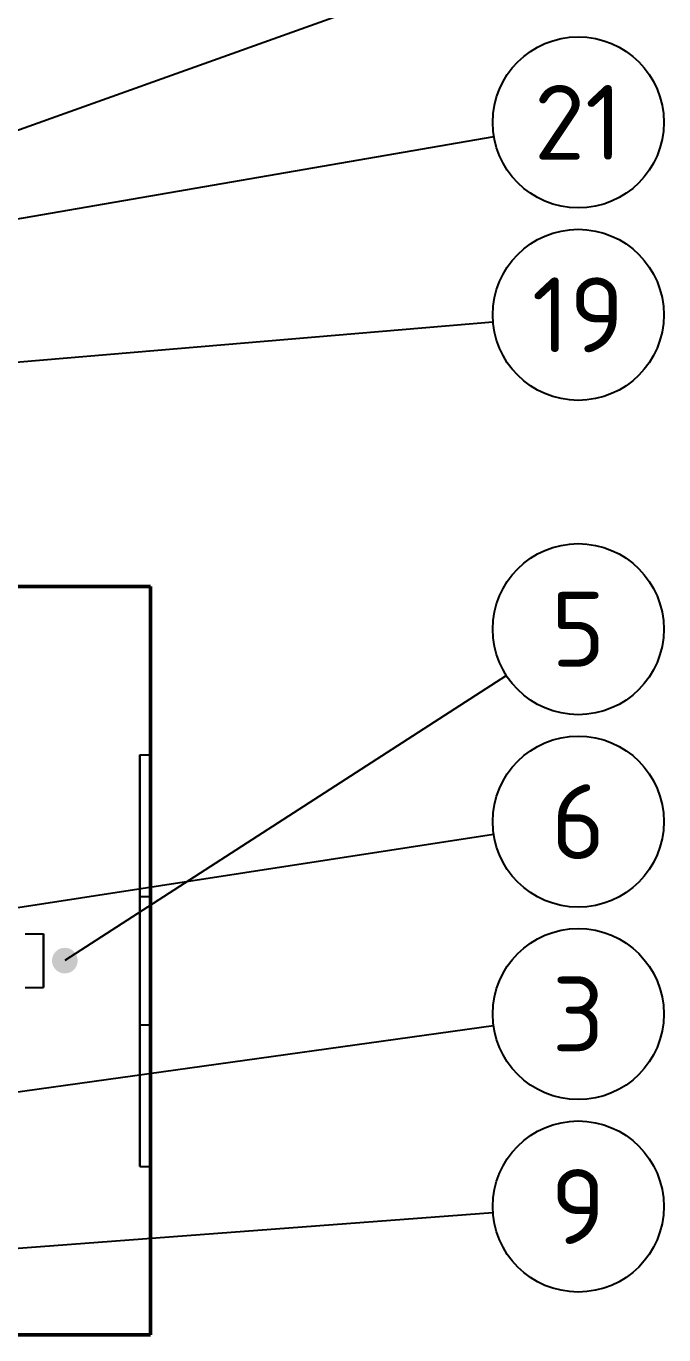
# Model space of a CAD drawing. Header units: millimetres. Extents: x 0 to 594, y 0 to 420.
# Drawn here: x 104.8 to 134.6, y 269 to 330.2 of the extents above; entities that cross this region are included whole.
import ezdxf
from ezdxf.enums import TextEntityAlignment as Align

# ---------------------------------------------------------------- set-up
doc = ezdxf.new("R2010")
doc.units = ezdxf.units.MM
doc.linetypes.add('ISO02-TRAZOS', pattern=[3.75, 3, -0.75])
for name, color, linetype, lineweight in [('01-VISIBLE', 7, 'CONTINUOUS', 50), ('02-OCULTA', 4, 'ISO02-TRAZOS', 25), ('06-TEXTO', 7, 'CONTINUOUS', 25), ('08-FINA', 5, 'CONTINUOUS', 25)]:
    doc.layers.add(name, color=color, linetype=linetype, lineweight=lineweight)
doc.styles.add('ISO3098', font='isocpeur.ttf')

msp = doc.modelspace()

# ---------------------------------------------------------------- hatches: boundary and pattern name
at = {"layer": '08-FINA'}
h = msp.add_hatch(color=7, dxfattribs=at)
h.dxf.hatch_style = 1
edge = h.paths.add_edge_path()
edge.add_arc((106.6, 286.5), 0.6, 0, 360)

# ---------------------------------------------------------------- linework, layer by layer
at = {"layer": '01-VISIBLE'}
for p, q in [((103.6, 304), (110.6, 304)), ((103.6, 269), (110.6, 269))]:
    msp.add_line(p, q, dxfattribs=at)
msp.add_lwpolyline([(110.6, 304), (110.6, 303.912), (110.6, 303.825), (110.6, 303.737), (110.6, 303.65), (110.6, 303.562), (110.6, 303.475), (110.6, 303.387), (110.6, 303.3), (110.6, 303.212), (110.6, 303.125), (110.6, 303.037), (110.6, 302.95), (110.6, 302.862), (110.6, 302.775), (110.6, 302.687), (110.6, 302.6), (110.6, 302.512), (110.6, 302.425), (110.6, 302.337), (110.6, 302.25), (110.6, 302.162), (110.6, 302.075), (110.6, 301.987), (110.6, 301.9), (110.6, 301.812), (110.6, 301.725), (110.6, 301.637), (110.6, 301.55), (110.6, 301.462), (110.6, 301.375), (110.6, 301.287), (110.6, 301.2), (110.6, 301.112), (110.6, 301.025), (110.6, 300.937), (110.6, 300.85), (110.6, 300.762), (110.6, 300.675), (110.6, 300.587), (110.6, 300.5), (110.6, 300.412), (110.6, 300.325), (110.6, 300.237), (110.6, 300.15), (110.6, 300.062), (110.6, 299.975), (110.6, 299.887), (110.6, 299.8), (110.6, 299.712), (110.6, 299.625), (110.6, 299.537), (110.6, 299.45), (110.6, 299.362), (110.6, 299.275), (110.6, 299.187), (110.6, 299.1), (110.6, 299.012), (110.6, 298.925), (110.6, 298.837), (110.6, 298.75), (110.6, 298.662), (110.6, 298.575), (110.6, 298.487), (110.6, 298.4), (110.6, 298.312), (110.6, 298.225), (110.6, 298.137), (110.6, 298.05), (110.6, 297.962), (110.6, 297.875), (110.6, 297.787), (110.6, 297.7), (110.6, 297.612), (110.6, 297.525), (110.6, 297.437), (110.6, 297.35), (110.6, 297.262), (110.6, 297.175), (110.6, 297.087), (110.6, 297), (110.6, 296.912), (110.6, 296.825), (110.6, 296.737), (110.6, 296.65), (110.6, 296.562), (110.6, 296.475), (110.6, 296.387), (110.6, 296.3), (110.6, 296.212), (110.6, 296.125), (110.6, 296.037), (110.6, 295.95), (110.6, 295.862), (110.6, 295.775), (110.6, 295.687), (110.6, 295.6), (110.6, 295.512), (110.6, 295.425), (110.6, 295.337), (110.6, 295.25), (110.6, 295.162), (110.6, 295.075), (110.6, 294.987), (110.6, 294.9), (110.6, 294.812), (110.6, 294.725), (110.6, 294.637), (110.6, 294.55), (110.6, 294.462), (110.6, 294.375), (110.6, 294.287), (110.6, 294.2), (110.6, 294.112), (110.6, 294.025), (110.6, 293.937), (110.6, 293.85), (110.6, 293.762), (110.6, 293.675), (110.6, 293.587), (110.6, 293.5), (110.6, 293.412), (110.6, 293.325), (110.6, 293.237), (110.6, 293.15), (110.6, 293.062), (110.6, 292.975), (110.6, 292.887), (110.6, 292.8), (110.6, 292.712), (110.6, 292.625), (110.6, 292.537), (110.6, 292.45), (110.6, 292.362), (110.6, 292.275), (110.6, 292.187), (110.6, 292.1), (110.6, 292.012), (110.6, 291.925), (110.6, 291.837), (110.6, 291.75), (110.6, 291.662), (110.6, 291.575), (110.6, 291.487), (110.6, 291.4), (110.6, 291.312), (110.6, 291.225), (110.6, 291.137), (110.6, 291.05), (110.6, 290.962), (110.6, 290.875), (110.6, 290.787), (110.6, 290.7), (110.6, 290.612), (110.6, 290.525), (110.6, 290.437), (110.6, 290.35), (110.6, 290.262), (110.6, 290.175), (110.6, 290.087), (110.6, 290), (110.6, 289.912), (110.6, 289.825), (110.6, 289.737), (110.6, 289.65), (110.6, 289.562), (110.6, 289.475), (110.6, 289.387), (110.6, 289.3), (110.6, 289.212), (110.6, 289.125), (110.6, 289.037), (110.6, 288.95), (110.6, 288.862), (110.6, 288.775), (110.6, 288.687), (110.6, 288.6), (110.6, 288.512), (110.6, 288.425), (110.6, 288.337), (110.6, 288.25), (110.6, 288.162), (110.6, 288.075), (110.6, 287.987), (110.6, 287.9), (110.6, 287.812), (110.6, 287.725), (110.6, 287.637), (110.6, 287.55), (110.6, 287.462), (110.6, 287.375), (110.6, 287.287), (110.6, 287.2), (110.6, 287.112), (110.6, 287.025), (110.6, 286.937), (110.6, 286.85), (110.6, 286.762), (110.6, 286.675), (110.6, 286.587), (110.6, 286.5), (110.6, 286.412), (110.6, 286.325), (110.6, 286.237), (110.6, 286.15), (110.6, 286.062), (110.6, 285.975), (110.6, 285.887), (110.6, 285.8), (110.6, 285.712), (110.6, 285.625), (110.6, 285.537), (110.6, 285.45), (110.6, 285.362), (110.6, 285.275), (110.6, 285.187), (110.6, 285.1), (110.6, 285.012), (110.6, 284.925), (110.6, 284.837), (110.6, 284.75), (110.6, 284.662), (110.6, 284.575), (110.6, 284.487), (110.6, 284.4), (110.6, 284.312), (110.6, 284.225), (110.6, 284.137), (110.6, 284.05), (110.6, 283.962), (110.6, 283.875), (110.6, 283.787), (110.6, 283.7), (110.6, 283.612), (110.6, 283.525), (110.6, 283.437), (110.6, 283.35), (110.6, 283.262), (110.6, 283.175), (110.6, 283.087), (110.6, 283), (110.6, 282.912), (110.6, 282.825), (110.6, 282.737), (110.6, 282.65), (110.6, 282.562), (110.6, 282.475), (110.6, 282.387), (110.6, 282.3), (110.6, 282.212), (110.6, 282.125), (110.6, 282.037), (110.6, 281.95), (110.6, 281.862), (110.6, 281.775), (110.6, 281.687), (110.6, 281.6), (110.6, 281.512), (110.6, 281.425), (110.6, 281.337), (110.6, 281.25), (110.6, 281.162), (110.6, 281.075), (110.6, 280.987), (110.6, 280.9), (110.6, 280.812), (110.6, 280.725), (110.6, 280.637), (110.6, 280.55), (110.6, 280.462), (110.6, 280.375), (110.6, 280.287), (110.6, 280.2), (110.6, 280.112), (110.6, 280.025), (110.6, 279.937), (110.6, 279.85), (110.6, 279.762), (110.6, 279.675), (110.6, 279.587), (110.6, 279.5), (110.6, 279.412), (110.6, 279.325), (110.6, 279.237), (110.6, 279.15), (110.6, 279.062), (110.6, 278.975), (110.6, 278.887), (110.6, 278.8), (110.6, 278.712), (110.6, 278.625), (110.6, 278.537), (110.6, 278.45), (110.6, 278.362), (110.6, 278.275), (110.6, 278.187), (110.6, 278.1), (110.6, 278.012), (110.6, 277.925), (110.6, 277.837), (110.6, 277.75), (110.6, 277.662), (110.6, 277.575), (110.6, 277.487), (110.6, 277.4), (110.6, 277.312), (110.6, 277.225), (110.6, 277.137), (110.6, 277.05), (110.6, 276.962), (110.6, 276.875), (110.6, 276.787), (110.6, 276.7), (110.6, 276.612), (110.6, 276.525), (110.6, 276.437), (110.6, 276.35), (110.6, 276.262), (110.6, 276.175), (110.6, 276.087), (110.6, 276), (110.6, 275.912), (110.6, 275.825), (110.6, 275.737), (110.6, 275.65), (110.6, 275.562), (110.6, 275.475), (110.6, 275.387), (110.6, 275.3), (110.6, 275.212), (110.6, 275.125), (110.6, 275.037), (110.6, 274.95), (110.6, 274.862), (110.6, 274.775), (110.6, 274.687), (110.6, 274.6), (110.6, 274.512), (110.6, 274.425), (110.6, 274.337), (110.6, 274.25), (110.6, 274.162), (110.6, 274.075), (110.6, 273.987), (110.6, 273.9), (110.6, 273.812), (110.6, 273.725), (110.6, 273.637), (110.6, 273.55), (110.6, 273.462), (110.6, 273.375), (110.6, 273.287), (110.6, 273.2), (110.6, 273.112), (110.6, 273.025), (110.6, 272.937), (110.6, 272.85), (110.6, 272.762), (110.6, 272.675), (110.6, 272.587), (110.6, 272.5), (110.6, 272.412), (110.6, 272.325), (110.6, 272.237), (110.6, 272.15), (110.6, 272.062), (110.6, 271.975), (110.6, 271.887), (110.6, 271.8), (110.6, 271.712), (110.6, 271.625), (110.6, 271.537), (110.6, 271.45), (110.6, 271.362), (110.6, 271.275), (110.6, 271.187), (110.6, 271.1), (110.6, 271.012), (110.6, 270.925), (110.6, 270.837), (110.6, 270.75), (110.6, 270.662), (110.6, 270.575), (110.6, 270.487), (110.6, 270.4), (110.6, 270.312), (110.6, 270.225), (110.6, 270.137), (110.6, 270.05), (110.6, 269.962), (110.6, 269.875), (110.6, 269.787), (110.6, 269.7), (110.6, 269.612), (110.6, 269.525), (110.6, 269.437), (110.6, 269.35), (110.6, 269.262), (110.6, 269.175), (110.6, 269.087), (110.6, 269)], dxfattribs=at)
at = {"layer": '02-OCULTA'}
for p, q in [((110.1, 296.125), (110.6, 296.125)), ((110.1, 289.5), (110.6, 289.5)), ((71, 287.75), (105.6, 287.75)), ((71, 285.25), (105.6, 285.25)), ((110.1, 283.5), (110.6, 283.5)), ((110.1, 276.875), (110.6, 276.875))]:
    msp.add_line(p, q, dxfattribs=at)
for points in [[(110.6, 269), (110.6, 269.087), (110.6, 269.175), (110.6, 269.262), (110.6, 269.35), (110.6, 269.437), (110.6, 269.525), (110.6, 269.612), (110.6, 269.7), (110.6, 269.787), (110.6, 269.875), (110.6, 269.962), (110.6, 270.05), (110.6, 270.137), (110.6, 270.225), (110.6, 270.312), (110.6, 270.4), (110.6, 270.487), (110.6, 270.575), (110.6, 270.662), (110.6, 270.75), (110.6, 270.837), (110.6, 270.925), (110.6, 271.012), (110.6, 271.1), (110.6, 271.187), (110.6, 271.275), (110.6, 271.362), (110.6, 271.45), (110.6, 271.537), (110.6, 271.625), (110.6, 271.712), (110.6, 271.8), (110.6, 271.887), (110.6, 271.975), (110.6, 272.062), (110.6, 272.15), (110.6, 272.237), (110.6, 272.325), (110.6, 272.412), (110.6, 272.5), (110.6, 272.587), (110.6, 272.675), (110.6, 272.762), (110.6, 272.85), (110.6, 272.937), (110.6, 273.025), (110.6, 273.112), (110.6, 273.2), (110.6, 273.287), (110.6, 273.375), (110.6, 273.462), (110.6, 273.55), (110.6, 273.637), (110.6, 273.725), (110.6, 273.812), (110.6, 273.9), (110.6, 273.987), (110.6, 274.075), (110.6, 274.162), (110.6, 274.25), (110.6, 274.337), (110.6, 274.425), (110.6, 274.512), (110.6, 274.6), (110.6, 274.687), (110.6, 274.775), (110.6, 274.862), (110.6, 274.95), (110.6, 275.037), (110.6, 275.125), (110.6, 275.212), (110.6, 275.3), (110.6, 275.387), (110.6, 275.475), (110.6, 275.562), (110.6, 275.65), (110.6, 275.737), (110.6, 275.825), (110.6, 275.912), (110.6, 276), (110.6, 276.087), (110.6, 276.175), (110.6, 276.262), (110.6, 276.35), (110.6, 276.437), (110.6, 276.525), (110.6, 276.612), (110.6, 276.7), (110.6, 276.787), (110.6, 276.875), (110.6, 276.962), (110.6, 277.05), (110.6, 277.137), (110.6, 277.225), (110.6, 277.312), (110.6, 277.4), (110.6, 277.487), (110.6, 277.575), (110.6, 277.662), (110.6, 277.75), (110.6, 277.837), (110.6, 277.925), (110.6, 278.012), (110.6, 278.1), (110.6, 278.187), (110.6, 278.275), (110.6, 278.362), (110.6, 278.45), (110.6, 278.537), (110.6, 278.625), (110.6, 278.712), (110.6, 278.8), (110.6, 278.887), (110.6, 278.975), (110.6, 279.062), (110.6, 279.15), (110.6, 279.237), (110.6, 279.325), (110.6, 279.412), (110.6, 279.5), (110.6, 279.587), (110.6, 279.675), (110.6, 279.762), (110.6, 279.85), (110.6, 279.937), (110.6, 280.025), (110.6, 280.112), (110.6, 280.2), (110.6, 280.287), (110.6, 280.375), (110.6, 280.462), (110.6, 280.55), (110.6, 280.637), (110.6, 280.725), (110.6, 280.812), (110.6, 280.9), (110.6, 280.987), (110.6, 281.075), (110.6, 281.162), (110.6, 281.25), (110.6, 281.337), (110.6, 281.425), (110.6, 281.512), (110.6, 281.6), (110.6, 281.687), (110.6, 281.775), (110.6, 281.862), (110.6, 281.95), (110.6, 282.037), (110.6, 282.125), (110.6, 282.212), (110.6, 282.3), (110.6, 282.387), (110.6, 282.475), (110.6, 282.562), (110.6, 282.65), (110.6, 282.737), (110.6, 282.825), (110.6, 282.912), (110.6, 283), (110.6, 283.087), (110.6, 283.175), (110.6, 283.262), (110.6, 283.35), (110.6, 283.437), (110.6, 283.525), (110.6, 283.612), (110.6, 283.7), (110.6, 283.787), (110.6, 283.875), (110.6, 283.962), (110.6, 284.05), (110.6, 284.137), (110.6, 284.225), (110.6, 284.312), (110.6, 284.4), (110.6, 284.487), (110.6, 284.575), (110.6, 284.662), (110.6, 284.75), (110.6, 284.837), (110.6, 284.925), (110.6, 285.012), (110.6, 285.1), (110.6, 285.187), (110.6, 285.275), (110.6, 285.362), (110.6, 285.45), (110.6, 285.537), (110.6, 285.625), (110.6, 285.712), (110.6, 285.8), (110.6, 285.887), (110.6, 285.975), (110.6, 286.062), (110.6, 286.15), (110.6, 286.237), (110.6, 286.325), (110.6, 286.412), (110.6, 286.5), (110.6, 286.587), (110.6, 286.675), (110.6, 286.762), (110.6, 286.85), (110.6, 286.937), (110.6, 287.025), (110.6, 287.112), (110.6, 287.2), (110.6, 287.287), (110.6, 287.375), (110.6, 287.462), (110.6, 287.55), (110.6, 287.637), (110.6, 287.725), (110.6, 287.812), (110.6, 287.9), (110.6, 287.987), (110.6, 288.075), (110.6, 288.162), (110.6, 288.25), (110.6, 288.337), (110.6, 288.425), (110.6, 288.512), (110.6, 288.6), (110.6, 288.687), (110.6, 288.775), (110.6, 288.862), (110.6, 288.95), (110.6, 289.037), (110.6, 289.125), (110.6, 289.212), (110.6, 289.3), (110.6, 289.387), (110.6, 289.475), (110.6, 289.562), (110.6, 289.65), (110.6, 289.737), (110.6, 289.825), (110.6, 289.912), (110.6, 290), (110.6, 290.087), (110.6, 290.175), (110.6, 290.262), (110.6, 290.35), (110.6, 290.437), (110.6, 290.525), (110.6, 290.612), (110.6, 290.7), (110.6, 290.787), (110.6, 290.875), (110.6, 290.962), (110.6, 291.05), (110.6, 291.137), (110.6, 291.225), (110.6, 291.312), (110.6, 291.4), (110.6, 291.487), (110.6, 291.575), (110.6, 291.662), (110.6, 291.75), (110.6, 291.837), (110.6, 291.925), (110.6, 292.012), (110.6, 292.1), (110.6, 292.187), (110.6, 292.275), (110.6, 292.362), (110.6, 292.45), (110.6, 292.537), (110.6, 292.625), (110.6, 292.712), (110.6, 292.8), (110.6, 292.887), (110.6, 292.975), (110.6, 293.062), (110.6, 293.15), (110.6, 293.237), (110.6, 293.325), (110.6, 293.412), (110.6, 293.5), (110.6, 293.587), (110.6, 293.675), (110.6, 293.762), (110.6, 293.85), (110.6, 293.937), (110.6, 294.025), (110.6, 294.112), (110.6, 294.2), (110.6, 294.287), (110.6, 294.375), (110.6, 294.462), (110.6, 294.55), (110.6, 294.637), (110.6, 294.725), (110.6, 294.812), (110.6, 294.9), (110.6, 294.987), (110.6, 295.075), (110.6, 295.162), (110.6, 295.25), (110.6, 295.337), (110.6, 295.425), (110.6, 295.512), (110.6, 295.6), (110.6, 295.687), (110.6, 295.775), (110.6, 295.862), (110.6, 295.95), (110.6, 296.037), (110.6, 296.125), (110.6, 296.212), (110.6, 296.3), (110.6, 296.387), (110.6, 296.475), (110.6, 296.562), (110.6, 296.65), (110.6, 296.737), (110.6, 296.825), (110.6, 296.912), (110.6, 297), (110.6, 297.087), (110.6, 297.175), (110.6, 297.262), (110.6, 297.35), (110.6, 297.437), (110.6, 297.525), (110.6, 297.612), (110.6, 297.7), (110.6, 297.787), (110.6, 297.875), (110.6, 297.962), (110.6, 298.05), (110.6, 298.137), (110.6, 298.225), (110.6, 298.312), (110.6, 298.4), (110.6, 298.487), (110.6, 298.575), (110.6, 298.662), (110.6, 298.75), (110.6, 298.837), (110.6, 298.925), (110.6, 299.012), (110.6, 299.1), (110.6, 299.187), (110.6, 299.275), (110.6, 299.362), (110.6, 299.45), (110.6, 299.537), (110.6, 299.625), (110.6, 299.712), (110.6, 299.8), (110.6, 299.887), (110.6, 299.975), (110.6, 300.062), (110.6, 300.15), (110.6, 300.237), (110.6, 300.325), (110.6, 300.412), (110.6, 300.5), (110.6, 300.587), (110.6, 300.675), (110.6, 300.762), (110.6, 300.85), (110.6, 300.937), (110.6, 301.025), (110.6, 301.112), (110.6, 301.2), (110.6, 301.287), (110.6, 301.375), (110.6, 301.462), (110.6, 301.55), (110.6, 301.637), (110.6, 301.725), (110.6, 301.812), (110.6, 301.9), (110.6, 301.987), (110.6, 302.075), (110.6, 302.162), (110.6, 302.25), (110.6, 302.337), (110.6, 302.425), (110.6, 302.512), (110.6, 302.6), (110.6, 302.687), (110.6, 302.775), (110.6, 302.862), (110.6, 302.95), (110.6, 303.037), (110.6, 303.125), (110.6, 303.212), (110.6, 303.3), (110.6, 303.387), (110.6, 303.475), (110.6, 303.562), (110.6, 303.65), (110.6, 303.737), (110.6, 303.825), (110.6, 303.912), (110.6, 304)], [(110.1, 296.125), (110.1, 296.075), (110.1, 296.025), (110.1, 295.975), (110.1, 295.925), (110.1, 295.875), (110.1, 295.825), (110.1, 295.775), (110.1, 295.725), (110.1, 295.675), (110.1, 295.625), (110.1, 295.575), (110.1, 295.525), (110.1, 295.475), (110.1, 295.425), (110.1, 295.375), (110.1, 295.325), (110.1, 295.275), (110.1, 295.225), (110.1, 295.175), (110.1, 295.125), (110.1, 295.075), (110.1, 295.025), (110.1, 294.975), (110.1, 294.925), (110.1, 294.875), (110.1, 294.825), (110.1, 294.775), (110.1, 294.725), (110.1, 294.675), (110.1, 294.625), (110.1, 294.575), (110.1, 294.525), (110.1, 294.475), (110.1, 294.425), (110.1, 294.375), (110.1, 294.325), (110.1, 294.275), (110.1, 294.225), (110.1, 294.175), (110.1, 294.125), (110.1, 294.075), (110.1, 294.025), (110.1, 293.975), (110.1, 293.925), (110.1, 293.875), (110.1, 293.825), (110.1, 293.775), (110.1, 293.725), (110.1, 293.675), (110.1, 293.625), (110.1, 293.575), (110.1, 293.525), (110.1, 293.475), (110.1, 293.425), (110.1, 293.375), (110.1, 293.325), (110.1, 293.275), (110.1, 293.225), (110.1, 293.175), (110.1, 293.125), (110.1, 293.075), (110.1, 293.025), (110.1, 292.975), (110.1, 292.925), (110.1, 292.875), (110.1, 292.825), (110.1, 292.775), (110.1, 292.725), (110.1, 292.675), (110.1, 292.625), (110.1, 292.575), (110.1, 292.525), (110.1, 292.475), (110.1, 292.425), (110.1, 292.375), (110.1, 292.325), (110.1, 292.275), (110.1, 292.225), (110.1, 292.175), (110.1, 292.125), (110.1, 292.075), (110.1, 292.025), (110.1, 291.975), (110.1, 291.925), (110.1, 291.875), (110.1, 291.825), (110.1, 291.775), (110.1, 291.725), (110.1, 291.675), (110.1, 291.625), (110.1, 291.575), (110.1, 291.525), (110.1, 291.475), (110.1, 291.425), (110.1, 291.375), (110.1, 291.325), (110.1, 291.275), (110.1, 291.225), (110.1, 291.175), (110.1, 291.125), (110.1, 291.075), (110.1, 291.025), (110.1, 290.975), (110.1, 290.925), (110.1, 290.875), (110.1, 290.825), (110.1, 290.775), (110.1, 290.725), (110.1, 290.675), (110.1, 290.625), (110.1, 290.575), (110.1, 290.525), (110.1, 290.475), (110.1, 290.425), (110.1, 290.375), (110.1, 290.325), (110.1, 290.275), (110.1, 290.225), (110.1, 290.175), (110.1, 290.125), (110.1, 290.075), (110.1, 290.025), (110.1, 289.975), (110.1, 289.925), (110.1, 289.875), (110.1, 289.825), (110.1, 289.775), (110.1, 289.725), (110.1, 289.675), (110.1, 289.625), (110.1, 289.575), (110.1, 289.525), (110.1, 289.475), (110.1, 289.425), (110.1, 289.375), (110.1, 289.325), (110.1, 289.275), (110.1, 289.225), (110.1, 289.175), (110.1, 289.125), (110.1, 289.075), (110.1, 289.025), (110.1, 288.975), (110.1, 288.925), (110.1, 288.875), (110.1, 288.825), (110.1, 288.775), (110.1, 288.725), (110.1, 288.675), (110.1, 288.625), (110.1, 288.575), (110.1, 288.525), (110.1, 288.475), (110.1, 288.425), (110.1, 288.375), (110.1, 288.325), (110.1, 288.275), (110.1, 288.225), (110.1, 288.175), (110.1, 288.125), (110.1, 288.075), (110.1, 288.025), (110.1, 287.975), (110.1, 287.925), (110.1, 287.875), (110.1, 287.825), (110.1, 287.775), (110.1, 287.725), (110.1, 287.675), (110.1, 287.625), (110.1, 287.575), (110.1, 287.525), (110.1, 287.475), (110.1, 287.425), (110.1, 287.375), (110.1, 287.325), (110.1, 287.275), (110.1, 287.225), (110.1, 287.175), (110.1, 287.125), (110.1, 287.075), (110.1, 287.025), (110.1, 286.975), (110.1, 286.925), (110.1, 286.875), (110.1, 286.825), (110.1, 286.775), (110.1, 286.725), (110.1, 286.675), (110.1, 286.625), (110.1, 286.575), (110.1, 286.525), (110.1, 286.475), (110.1, 286.425), (110.1, 286.375), (110.1, 286.325), (110.1, 286.275), (110.1, 286.225), (110.1, 286.175), (110.1, 286.125), (110.1, 286.075), (110.1, 286.025), (110.1, 285.975), (110.1, 285.925), (110.1, 285.875), (110.1, 285.825), (110.1, 285.775), (110.1, 285.725), (110.1, 285.675), (110.1, 285.625), (110.1, 285.575), (110.1, 285.525), (110.1, 285.475), (110.1, 285.425), (110.1, 285.375), (110.1, 285.325), (110.1, 285.275), (110.1, 285.225), (110.1, 285.175), (110.1, 285.125), (110.1, 285.075), (110.1, 285.025), (110.1, 284.975), (110.1, 284.925), (110.1, 284.875), (110.1, 284.825), (110.1, 284.775), (110.1, 284.725), (110.1, 284.675), (110.1, 284.625), (110.1, 284.575), (110.1, 284.525), (110.1, 284.475), (110.1, 284.425), (110.1, 284.375), (110.1, 284.325), (110.1, 284.275), (110.1, 284.225), (110.1, 284.175), (110.1, 284.125), (110.1, 284.075), (110.1, 284.025), (110.1, 283.975), (110.1, 283.925), (110.1, 283.875), (110.1, 283.825), (110.1, 283.775), (110.1, 283.725), (110.1, 283.675), (110.1, 283.625), (110.1, 283.575), (110.1, 283.525), (110.1, 283.475), (110.1, 283.425), (110.1, 283.375), (110.1, 283.325), (110.1, 283.275), (110.1, 283.225), (110.1, 283.175), (110.1, 283.125), (110.1, 283.075), (110.1, 283.025), (110.1, 282.975), (110.1, 282.925), (110.1, 282.875), (110.1, 282.825), (110.1, 282.775), (110.1, 282.725), (110.1, 282.675), (110.1, 282.625), (110.1, 282.575), (110.1, 282.525), (110.1, 282.475), (110.1, 282.425), (110.1, 282.375), (110.1, 282.325), (110.1, 282.275), (110.1, 282.225), (110.1, 282.175), (110.1, 282.125), (110.1, 282.075), (110.1, 282.025), (110.1, 281.975), (110.1, 281.925), (110.1, 281.875), (110.1, 281.825), (110.1, 281.775), (110.1, 281.725), (110.1, 281.675), (110.1, 281.625), (110.1, 281.575), (110.1, 281.525), (110.1, 281.475), (110.1, 281.425), (110.1, 281.375), (110.1, 281.325), (110.1, 281.275), (110.1, 281.225), (110.1, 281.175), (110.1, 281.125), (110.1, 281.075), (110.1, 281.025), (110.1, 280.975), (110.1, 280.925), (110.1, 280.875), (110.1, 280.825), (110.1, 280.775), (110.1, 280.725), (110.1, 280.675), (110.1, 280.625), (110.1, 280.575), (110.1, 280.525), (110.1, 280.475), (110.1, 280.425), (110.1, 280.375), (110.1, 280.325), (110.1, 280.275), (110.1, 280.225), (110.1, 280.175), (110.1, 280.125), (110.1, 280.075), (110.1, 280.025), (110.1, 279.975), (110.1, 279.925), (110.1, 279.875), (110.1, 279.825), (110.1, 279.775), (110.1, 279.725), (110.1, 279.675), (110.1, 279.625), (110.1, 279.575), (110.1, 279.525), (110.1, 279.475), (110.1, 279.425), (110.1, 279.375), (110.1, 279.325), (110.1, 279.275), (110.1, 279.225), (110.1, 279.175), (110.1, 279.125), (110.1, 279.075), (110.1, 279.025), (110.1, 278.975), (110.1, 278.925), (110.1, 278.875), (110.1, 278.825), (110.1, 278.775), (110.1, 278.725), (110.1, 278.675), (110.1, 278.625), (110.1, 278.575), (110.1, 278.525), (110.1, 278.475), (110.1, 278.425), (110.1, 278.375), (110.1, 278.325), (110.1, 278.275), (110.1, 278.225), (110.1, 278.175), (110.1, 278.125), (110.1, 278.075), (110.1, 278.025), (110.1, 277.975), (110.1, 277.925), (110.1, 277.875), (110.1, 277.825), (110.1, 277.775), (110.1, 277.725), (110.1, 277.675), (110.1, 277.625), (110.1, 277.575), (110.1, 277.525), (110.1, 277.475), (110.1, 277.425), (110.1, 277.375), (110.1, 277.325), (110.1, 277.275), (110.1, 277.225), (110.1, 277.175), (110.1, 277.125), (110.1, 277.075), (110.1, 277.025), (110.1, 276.975), (110.1, 276.925), (110.1, 276.875)], [(110.1, 276.875), (110.1, 276.925), (110.1, 276.975), (110.1, 277.025), (110.1, 277.075), (110.1, 277.125), (110.1, 277.175), (110.1, 277.225), (110.1, 277.275), (110.1, 277.325), (110.1, 277.375), (110.1, 277.425), (110.1, 277.475), (110.1, 277.525), (110.1, 277.575), (110.1, 277.625), (110.1, 277.675), (110.1, 277.725), (110.1, 277.775), (110.1, 277.825), (110.1, 277.875), (110.1, 277.925), (110.1, 277.975), (110.1, 278.025), (110.1, 278.075), (110.1, 278.125), (110.1, 278.175), (110.1, 278.225), (110.1, 278.275), (110.1, 278.325), (110.1, 278.375), (110.1, 278.425), (110.1, 278.475), (110.1, 278.525), (110.1, 278.575), (110.1, 278.625), (110.1, 278.675), (110.1, 278.725), (110.1, 278.775), (110.1, 278.825), (110.1, 278.875), (110.1, 278.925), (110.1, 278.975), (110.1, 279.025), (110.1, 279.075), (110.1, 279.125), (110.1, 279.175), (110.1, 279.225), (110.1, 279.275), (110.1, 279.325), (110.1, 279.375), (110.1, 279.425), (110.1, 279.475), (110.1, 279.525), (110.1, 279.575), (110.1, 279.625), (110.1, 279.675), (110.1, 279.725), (110.1, 279.775), (110.1, 279.825), (110.1, 279.875), (110.1, 279.925), (110.1, 279.975), (110.1, 280.025), (110.1, 280.075), (110.1, 280.125), (110.1, 280.175), (110.1, 280.225), (110.1, 280.275), (110.1, 280.325), (110.1, 280.375), (110.1, 280.425), (110.1, 280.475), (110.1, 280.525), (110.1, 280.575), (110.1, 280.625), (110.1, 280.675), (110.1, 280.725), (110.1, 280.775), (110.1, 280.825), (110.1, 280.875), (110.1, 280.925), (110.1, 280.975), (110.1, 281.025), (110.1, 281.075), (110.1, 281.125), (110.1, 281.175), (110.1, 281.225), (110.1, 281.275), (110.1, 281.325), (110.1, 281.375), (110.1, 281.425), (110.1, 281.475), (110.1, 281.525), (110.1, 281.575), (110.1, 281.625), (110.1, 281.675), (110.1, 281.725), (110.1, 281.775), (110.1, 281.825), (110.1, 281.875), (110.1, 281.925), (110.1, 281.975), (110.1, 282.025), (110.1, 282.075), (110.1, 282.125), (110.1, 282.175), (110.1, 282.225), (110.1, 282.275), (110.1, 282.325), (110.1, 282.375), (110.1, 282.425), (110.1, 282.475), (110.1, 282.525), (110.1, 282.575), (110.1, 282.625), (110.1, 282.675), (110.1, 282.725), (110.1, 282.775), (110.1, 282.825), (110.1, 282.875), (110.1, 282.925), (110.1, 282.975), (110.1, 283.025), (110.1, 283.075), (110.1, 283.125), (110.1, 283.175), (110.1, 283.225), (110.1, 283.275), (110.1, 283.325), (110.1, 283.375), (110.1, 283.425), (110.1, 283.475), (110.1, 283.525), (110.1, 283.575), (110.1, 283.625), (110.1, 283.675), (110.1, 283.725), (110.1, 283.775), (110.1, 283.825), (110.1, 283.875), (110.1, 283.925), (110.1, 283.975), (110.1, 284.025), (110.1, 284.075), (110.1, 284.125), (110.1, 284.175), (110.1, 284.225), (110.1, 284.275), (110.1, 284.325), (110.1, 284.375), (110.1, 284.425), (110.1, 284.475), (110.1, 284.525), (110.1, 284.575), (110.1, 284.625), (110.1, 284.675), (110.1, 284.725), (110.1, 284.775), (110.1, 284.825), (110.1, 284.875), (110.1, 284.925), (110.1, 284.975), (110.1, 285.025), (110.1, 285.075), (110.1, 285.125), (110.1, 285.175), (110.1, 285.225), (110.1, 285.275), (110.1, 285.325), (110.1, 285.375), (110.1, 285.425), (110.1, 285.475), (110.1, 285.525), (110.1, 285.575), (110.1, 285.625), (110.1, 285.675), (110.1, 285.725), (110.1, 285.775), (110.1, 285.825), (110.1, 285.875), (110.1, 285.925), (110.1, 285.975), (110.1, 286.025), (110.1, 286.075), (110.1, 286.125), (110.1, 286.175), (110.1, 286.225), (110.1, 286.275), (110.1, 286.325), (110.1, 286.375), (110.1, 286.425), (110.1, 286.475), (110.1, 286.525), (110.1, 286.575), (110.1, 286.625), (110.1, 286.675), (110.1, 286.725), (110.1, 286.775), (110.1, 286.825), (110.1, 286.875), (110.1, 286.925), (110.1, 286.975), (110.1, 287.025), (110.1, 287.075), (110.1, 287.125), (110.1, 287.175), (110.1, 287.225), (110.1, 287.275), (110.1, 287.325), (110.1, 287.375), (110.1, 287.425), (110.1, 287.475), (110.1, 287.525), (110.1, 287.575), (110.1, 287.625), (110.1, 287.675), (110.1, 287.725), (110.1, 287.775), (110.1, 287.825), (110.1, 287.875), (110.1, 287.925), (110.1, 287.975), (110.1, 288.025), (110.1, 288.075), (110.1, 288.125), (110.1, 288.175), (110.1, 288.225), (110.1, 288.275), (110.1, 288.325), (110.1, 288.375), (110.1, 288.425), (110.1, 288.475), (110.1, 288.525), (110.1, 288.575), (110.1, 288.625), (110.1, 288.675), (110.1, 288.725), (110.1, 288.775), (110.1, 288.825), (110.1, 288.875), (110.1, 288.925), (110.1, 288.975), (110.1, 289.025), (110.1, 289.075), (110.1, 289.125), (110.1, 289.175), (110.1, 289.225), (110.1, 289.275), (110.1, 289.325), (110.1, 289.375), (110.1, 289.425), (110.1, 289.475), (110.1, 289.525), (110.1, 289.575), (110.1, 289.625), (110.1, 289.675), (110.1, 289.725), (110.1, 289.775), (110.1, 289.825), (110.1, 289.875), (110.1, 289.925), (110.1, 289.975), (110.1, 290.025), (110.1, 290.075), (110.1, 290.125), (110.1, 290.175), (110.1, 290.225), (110.1, 290.275), (110.1, 290.325), (110.1, 290.375), (110.1, 290.425), (110.1, 290.475), (110.1, 290.525), (110.1, 290.575), (110.1, 290.625), (110.1, 290.675), (110.1, 290.725), (110.1, 290.775), (110.1, 290.825), (110.1, 290.875), (110.1, 290.925), (110.1, 290.975), (110.1, 291.025), (110.1, 291.075), (110.1, 291.125), (110.1, 291.175), (110.1, 291.225), (110.1, 291.275), (110.1, 291.325), (110.1, 291.375), (110.1, 291.425), (110.1, 291.475), (110.1, 291.525), (110.1, 291.575), (110.1, 291.625), (110.1, 291.675), (110.1, 291.725), (110.1, 291.775), (110.1, 291.825), (110.1, 291.875), (110.1, 291.925), (110.1, 291.975), (110.1, 292.025), (110.1, 292.075), (110.1, 292.125), (110.1, 292.175), (110.1, 292.225), (110.1, 292.275), (110.1, 292.325), (110.1, 292.375), (110.1, 292.425), (110.1, 292.475), (110.1, 292.525), (110.1, 292.575), (110.1, 292.625), (110.1, 292.675), (110.1, 292.725), (110.1, 292.775), (110.1, 292.825), (110.1, 292.875), (110.1, 292.925), (110.1, 292.975), (110.1, 293.025), (110.1, 293.075), (110.1, 293.125), (110.1, 293.175), (110.1, 293.225), (110.1, 293.275), (110.1, 293.325), (110.1, 293.375), (110.1, 293.425), (110.1, 293.475), (110.1, 293.525), (110.1, 293.575), (110.1, 293.625), (110.1, 293.675), (110.1, 293.725), (110.1, 293.775), (110.1, 293.825), (110.1, 293.875), (110.1, 293.925), (110.1, 293.975), (110.1, 294.025), (110.1, 294.075), (110.1, 294.125), (110.1, 294.175), (110.1, 294.225), (110.1, 294.275), (110.1, 294.325), (110.1, 294.375), (110.1, 294.425), (110.1, 294.475), (110.1, 294.525), (110.1, 294.575), (110.1, 294.625), (110.1, 294.675), (110.1, 294.725), (110.1, 294.775), (110.1, 294.825), (110.1, 294.875), (110.1, 294.925), (110.1, 294.975), (110.1, 295.025), (110.1, 295.075), (110.1, 295.125), (110.1, 295.175), (110.1, 295.225), (110.1, 295.275), (110.1, 295.325), (110.1, 295.375), (110.1, 295.425), (110.1, 295.475), (110.1, 295.525), (110.1, 295.575), (110.1, 295.625), (110.1, 295.675), (110.1, 295.725), (110.1, 295.775), (110.1, 295.825), (110.1, 295.875), (110.1, 295.925), (110.1, 295.975), (110.1, 296.025), (110.1, 296.075), (110.1, 296.125)], [(110.6, 296.125), (110.6, 296.075), (110.6, 296.025), (110.6, 295.975), (110.6, 295.925), (110.6, 295.875), (110.6, 295.825), (110.6, 295.775), (110.6, 295.725), (110.6, 295.675), (110.6, 295.625), (110.6, 295.575), (110.6, 295.525), (110.6, 295.475), (110.6, 295.425), (110.6, 295.375), (110.6, 295.325), (110.6, 295.275), (110.6, 295.225), (110.6, 295.175), (110.6, 295.125), (110.6, 295.075), (110.6, 295.025), (110.6, 294.975), (110.6, 294.925), (110.6, 294.875), (110.6, 294.825), (110.6, 294.775), (110.6, 294.725), (110.6, 294.675), (110.6, 294.625), (110.6, 294.575), (110.6, 294.525), (110.6, 294.475), (110.6, 294.425), (110.6, 294.375), (110.6, 294.325), (110.6, 294.275), (110.6, 294.225), (110.6, 294.175), (110.6, 294.125), (110.6, 294.075), (110.6, 294.025), (110.6, 293.975), (110.6, 293.925), (110.6, 293.875), (110.6, 293.825), (110.6, 293.775), (110.6, 293.725), (110.6, 293.675), (110.6, 293.625), (110.6, 293.575), (110.6, 293.525), (110.6, 293.475), (110.6, 293.425), (110.6, 293.375), (110.6, 293.325), (110.6, 293.275), (110.6, 293.225), (110.6, 293.175), (110.6, 293.125), (110.6, 293.075), (110.6, 293.025), (110.6, 292.975), (110.6, 292.925), (110.6, 292.875), (110.6, 292.825), (110.6, 292.775), (110.6, 292.725), (110.6, 292.675), (110.6, 292.625), (110.6, 292.575), (110.6, 292.525), (110.6, 292.475), (110.6, 292.425), (110.6, 292.375), (110.6, 292.325), (110.6, 292.275), (110.6, 292.225), (110.6, 292.175), (110.6, 292.125), (110.6, 292.075), (110.6, 292.025), (110.6, 291.975), (110.6, 291.925), (110.6, 291.875), (110.6, 291.825), (110.6, 291.775), (110.6, 291.725), (110.6, 291.675), (110.6, 291.625), (110.6, 291.575), (110.6, 291.525), (110.6, 291.475), (110.6, 291.425), (110.6, 291.375), (110.6, 291.325), (110.6, 291.275), (110.6, 291.225), (110.6, 291.175), (110.6, 291.125), (110.6, 291.075), (110.6, 291.025), (110.6, 290.975), (110.6, 290.925), (110.6, 290.875), (110.6, 290.825), (110.6, 290.775), (110.6, 290.725), (110.6, 290.675), (110.6, 290.625), (110.6, 290.575), (110.6, 290.525), (110.6, 290.475), (110.6, 290.425), (110.6, 290.375), (110.6, 290.325), (110.6, 290.275), (110.6, 290.225), (110.6, 290.175), (110.6, 290.125), (110.6, 290.075), (110.6, 290.025), (110.6, 289.975), (110.6, 289.925), (110.6, 289.875), (110.6, 289.825), (110.6, 289.775), (110.6, 289.725), (110.6, 289.675), (110.6, 289.625), (110.6, 289.575), (110.6, 289.525), (110.6, 289.475), (110.6, 289.425), (110.6, 289.375), (110.6, 289.325), (110.6, 289.275), (110.6, 289.225), (110.6, 289.175), (110.6, 289.125), (110.6, 289.075), (110.6, 289.025), (110.6, 288.975), (110.6, 288.925), (110.6, 288.875), (110.6, 288.825), (110.6, 288.775), (110.6, 288.725), (110.6, 288.675), (110.6, 288.625), (110.6, 288.575), (110.6, 288.525), (110.6, 288.475), (110.6, 288.425), (110.6, 288.375), (110.6, 288.325), (110.6, 288.275), (110.6, 288.225), (110.6, 288.175), (110.6, 288.125), (110.6, 288.075), (110.6, 288.025), (110.6, 287.975), (110.6, 287.925), (110.6, 287.875), (110.6, 287.825), (110.6, 287.775), (110.6, 287.725), (110.6, 287.675), (110.6, 287.625), (110.6, 287.575), (110.6, 287.525), (110.6, 287.475), (110.6, 287.425), (110.6, 287.375), (110.6, 287.325), (110.6, 287.275), (110.6, 287.225), (110.6, 287.175), (110.6, 287.125), (110.6, 287.075), (110.6, 287.025), (110.6, 286.975), (110.6, 286.925), (110.6, 286.875), (110.6, 286.825), (110.6, 286.775), (110.6, 286.725), (110.6, 286.675), (110.6, 286.625), (110.6, 286.575), (110.6, 286.525), (110.6, 286.475), (110.6, 286.425), (110.6, 286.375), (110.6, 286.325), (110.6, 286.275), (110.6, 286.225), (110.6, 286.175), (110.6, 286.125), (110.6, 286.075), (110.6, 286.025), (110.6, 285.975), (110.6, 285.925), (110.6, 285.875), (110.6, 285.825), (110.6, 285.775), (110.6, 285.725), (110.6, 285.675), (110.6, 285.625), (110.6, 285.575), (110.6, 285.525), (110.6, 285.475), (110.6, 285.425), (110.6, 285.375), (110.6, 285.325), (110.6, 285.275), (110.6, 285.225), (110.6, 285.175), (110.6, 285.125), (110.6, 285.075), (110.6, 285.025), (110.6, 284.975), (110.6, 284.925), (110.6, 284.875), (110.6, 284.825), (110.6, 284.775), (110.6, 284.725), (110.6, 284.675), (110.6, 284.625), (110.6, 284.575), (110.6, 284.525), (110.6, 284.475), (110.6, 284.425), (110.6, 284.375), (110.6, 284.325), (110.6, 284.275), (110.6, 284.225), (110.6, 284.175), (110.6, 284.125), (110.6, 284.075), (110.6, 284.025), (110.6, 283.975), (110.6, 283.925), (110.6, 283.875), (110.6, 283.825), (110.6, 283.775), (110.6, 283.725), (110.6, 283.675), (110.6, 283.625), (110.6, 283.575), (110.6, 283.525), (110.6, 283.475), (110.6, 283.425), (110.6, 283.375), (110.6, 283.325), (110.6, 283.275), (110.6, 283.225), (110.6, 283.175), (110.6, 283.125), (110.6, 283.075), (110.6, 283.025), (110.6, 282.975), (110.6, 282.925), (110.6, 282.875), (110.6, 282.825), (110.6, 282.775), (110.6, 282.725), (110.6, 282.675), (110.6, 282.625), (110.6, 282.575), (110.6, 282.525), (110.6, 282.475), (110.6, 282.425), (110.6, 282.375), (110.6, 282.325), (110.6, 282.275), (110.6, 282.225), (110.6, 282.175), (110.6, 282.125), (110.6, 282.075), (110.6, 282.025), (110.6, 281.975), (110.6, 281.925), (110.6, 281.875), (110.6, 281.825), (110.6, 281.775), (110.6, 281.725), (110.6, 281.675), (110.6, 281.625), (110.6, 281.575), (110.6, 281.525), (110.6, 281.475), (110.6, 281.425), (110.6, 281.375), (110.6, 281.325), (110.6, 281.275), (110.6, 281.225), (110.6, 281.175), (110.6, 281.125), (110.6, 281.075), (110.6, 281.025), (110.6, 280.975), (110.6, 280.925), (110.6, 280.875), (110.6, 280.825), (110.6, 280.775), (110.6, 280.725), (110.6, 280.675), (110.6, 280.625), (110.6, 280.575), (110.6, 280.525), (110.6, 280.475), (110.6, 280.425), (110.6, 280.375), (110.6, 280.325), (110.6, 280.275), (110.6, 280.225), (110.6, 280.175), (110.6, 280.125), (110.6, 280.075), (110.6, 280.025), (110.6, 279.975), (110.6, 279.925), (110.6, 279.875), (110.6, 279.825), (110.6, 279.775), (110.6, 279.725), (110.6, 279.675), (110.6, 279.625), (110.6, 279.575), (110.6, 279.525), (110.6, 279.475), (110.6, 279.425), (110.6, 279.375), (110.6, 279.325), (110.6, 279.275), (110.6, 279.225), (110.6, 279.175), (110.6, 279.125), (110.6, 279.075), (110.6, 279.025), (110.6, 278.975), (110.6, 278.925), (110.6, 278.875), (110.6, 278.825), (110.6, 278.775), (110.6, 278.725), (110.6, 278.675), (110.6, 278.625), (110.6, 278.575), (110.6, 278.525), (110.6, 278.475), (110.6, 278.425), (110.6, 278.375), (110.6, 278.325), (110.6, 278.275), (110.6, 278.225), (110.6, 278.175), (110.6, 278.125), (110.6, 278.075), (110.6, 278.025), (110.6, 277.975), (110.6, 277.925), (110.6, 277.875), (110.6, 277.825), (110.6, 277.775), (110.6, 277.725), (110.6, 277.675), (110.6, 277.625), (110.6, 277.575), (110.6, 277.525), (110.6, 277.475), (110.6, 277.425), (110.6, 277.375), (110.6, 277.325), (110.6, 277.275), (110.6, 277.225), (110.6, 277.175), (110.6, 277.125), (110.6, 277.075), (110.6, 277.025), (110.6, 276.975), (110.6, 276.925), (110.6, 276.875)], [(110.6, 276.875), (110.6, 276.925), (110.6, 276.975), (110.6, 277.025), (110.6, 277.075), (110.6, 277.125), (110.6, 277.175), (110.6, 277.225), (110.6, 277.275), (110.6, 277.325), (110.6, 277.375), (110.6, 277.425), (110.6, 277.475), (110.6, 277.525), (110.6, 277.575), (110.6, 277.625), (110.6, 277.675), (110.6, 277.725), (110.6, 277.775), (110.6, 277.825), (110.6, 277.875), (110.6, 277.925), (110.6, 277.975), (110.6, 278.025), (110.6, 278.075), (110.6, 278.125), (110.6, 278.175), (110.6, 278.225), (110.6, 278.275), (110.6, 278.325), (110.6, 278.375), (110.6, 278.425), (110.6, 278.475), (110.6, 278.525), (110.6, 278.575), (110.6, 278.625), (110.6, 278.675), (110.6, 278.725), (110.6, 278.775), (110.6, 278.825), (110.6, 278.875), (110.6, 278.925), (110.6, 278.975), (110.6, 279.025), (110.6, 279.075), (110.6, 279.125), (110.6, 279.175), (110.6, 279.225), (110.6, 279.275), (110.6, 279.325), (110.6, 279.375), (110.6, 279.425), (110.6, 279.475), (110.6, 279.525), (110.6, 279.575), (110.6, 279.625), (110.6, 279.675), (110.6, 279.725), (110.6, 279.775), (110.6, 279.825), (110.6, 279.875), (110.6, 279.925), (110.6, 279.975), (110.6, 280.025), (110.6, 280.075), (110.6, 280.125), (110.6, 280.175), (110.6, 280.225), (110.6, 280.275), (110.6, 280.325), (110.6, 280.375), (110.6, 280.425), (110.6, 280.475), (110.6, 280.525), (110.6, 280.575), (110.6, 280.625), (110.6, 280.675), (110.6, 280.725), (110.6, 280.775), (110.6, 280.825), (110.6, 280.875), (110.6, 280.925), (110.6, 280.975), (110.6, 281.025), (110.6, 281.075), (110.6, 281.125), (110.6, 281.175), (110.6, 281.225), (110.6, 281.275), (110.6, 281.325), (110.6, 281.375), (110.6, 281.425), (110.6, 281.475), (110.6, 281.525), (110.6, 281.575), (110.6, 281.625), (110.6, 281.675), (110.6, 281.725), (110.6, 281.775), (110.6, 281.825), (110.6, 281.875), (110.6, 281.925), (110.6, 281.975), (110.6, 282.025), (110.6, 282.075), (110.6, 282.125), (110.6, 282.175), (110.6, 282.225), (110.6, 282.275), (110.6, 282.325), (110.6, 282.375), (110.6, 282.425), (110.6, 282.475), (110.6, 282.525), (110.6, 282.575), (110.6, 282.625), (110.6, 282.675), (110.6, 282.725), (110.6, 282.775), (110.6, 282.825), (110.6, 282.875), (110.6, 282.925), (110.6, 282.975), (110.6, 283.025), (110.6, 283.075), (110.6, 283.125), (110.6, 283.175), (110.6, 283.225), (110.6, 283.275), (110.6, 283.325), (110.6, 283.375), (110.6, 283.425), (110.6, 283.475), (110.6, 283.525), (110.6, 283.575), (110.6, 283.625), (110.6, 283.675), (110.6, 283.725), (110.6, 283.775), (110.6, 283.825), (110.6, 283.875), (110.6, 283.925), (110.6, 283.975), (110.6, 284.025), (110.6, 284.075), (110.6, 284.125), (110.6, 284.175), (110.6, 284.225), (110.6, 284.275), (110.6, 284.325), (110.6, 284.375), (110.6, 284.425), (110.6, 284.475), (110.6, 284.525), (110.6, 284.575), (110.6, 284.625), (110.6, 284.675), (110.6, 284.725), (110.6, 284.775), (110.6, 284.825), (110.6, 284.875), (110.6, 284.925), (110.6, 284.975), (110.6, 285.025), (110.6, 285.075), (110.6, 285.125), (110.6, 285.175), (110.6, 285.225), (110.6, 285.275), (110.6, 285.325), (110.6, 285.375), (110.6, 285.425), (110.6, 285.475), (110.6, 285.525), (110.6, 285.575), (110.6, 285.625), (110.6, 285.675), (110.6, 285.725), (110.6, 285.775), (110.6, 285.825), (110.6, 285.875), (110.6, 285.925), (110.6, 285.975), (110.6, 286.025), (110.6, 286.075), (110.6, 286.125), (110.6, 286.175), (110.6, 286.225), (110.6, 286.275), (110.6, 286.325), (110.6, 286.375), (110.6, 286.425), (110.6, 286.475), (110.6, 286.525), (110.6, 286.575), (110.6, 286.625), (110.6, 286.675), (110.6, 286.725), (110.6, 286.775), (110.6, 286.825), (110.6, 286.875), (110.6, 286.925), (110.6, 286.975), (110.6, 287.025), (110.6, 287.075), (110.6, 287.125), (110.6, 287.175), (110.6, 287.225), (110.6, 287.275), (110.6, 287.325), (110.6, 287.375), (110.6, 287.425), (110.6, 287.475), (110.6, 287.525), (110.6, 287.575), (110.6, 287.625), (110.6, 287.675), (110.6, 287.725), (110.6, 287.775), (110.6, 287.825), (110.6, 287.875), (110.6, 287.925), (110.6, 287.975), (110.6, 288.025), (110.6, 288.075), (110.6, 288.125), (110.6, 288.175), (110.6, 288.225), (110.6, 288.275), (110.6, 288.325), (110.6, 288.375), (110.6, 288.425), (110.6, 288.475), (110.6, 288.525), (110.6, 288.575), (110.6, 288.625), (110.6, 288.675), (110.6, 288.725), (110.6, 288.775), (110.6, 288.825), (110.6, 288.875), (110.6, 288.925), (110.6, 288.975), (110.6, 289.025), (110.6, 289.075), (110.6, 289.125), (110.6, 289.175), (110.6, 289.225), (110.6, 289.275), (110.6, 289.325), (110.6, 289.375), (110.6, 289.425), (110.6, 289.475), (110.6, 289.525), (110.6, 289.575), (110.6, 289.625), (110.6, 289.675), (110.6, 289.725), (110.6, 289.775), (110.6, 289.825), (110.6, 289.875), (110.6, 289.925), (110.6, 289.975), (110.6, 290.025), (110.6, 290.075), (110.6, 290.125), (110.6, 290.175), (110.6, 290.225), (110.6, 290.275), (110.6, 290.325), (110.6, 290.375), (110.6, 290.425), (110.6, 290.475), (110.6, 290.525), (110.6, 290.575), (110.6, 290.625), (110.6, 290.675), (110.6, 290.725), (110.6, 290.775), (110.6, 290.825), (110.6, 290.875), (110.6, 290.925), (110.6, 290.975), (110.6, 291.025), (110.6, 291.075), (110.6, 291.125), (110.6, 291.175), (110.6, 291.225), (110.6, 291.275), (110.6, 291.325), (110.6, 291.375), (110.6, 291.425), (110.6, 291.475), (110.6, 291.525), (110.6, 291.575), (110.6, 291.625), (110.6, 291.675), (110.6, 291.725), (110.6, 291.775), (110.6, 291.825), (110.6, 291.875), (110.6, 291.925), (110.6, 291.975), (110.6, 292.025), (110.6, 292.075), (110.6, 292.125), (110.6, 292.175), (110.6, 292.225), (110.6, 292.275), (110.6, 292.325), (110.6, 292.375), (110.6, 292.425), (110.6, 292.475), (110.6, 292.525), (110.6, 292.575), (110.6, 292.625), (110.6, 292.675), (110.6, 292.725), (110.6, 292.775), (110.6, 292.825), (110.6, 292.875), (110.6, 292.925), (110.6, 292.975), (110.6, 293.025), (110.6, 293.075), (110.6, 293.125), (110.6, 293.175), (110.6, 293.225), (110.6, 293.275), (110.6, 293.325), (110.6, 293.375), (110.6, 293.425), (110.6, 293.475), (110.6, 293.525), (110.6, 293.575), (110.6, 293.625), (110.6, 293.675), (110.6, 293.725), (110.6, 293.775), (110.6, 293.825), (110.6, 293.875), (110.6, 293.925), (110.6, 293.975), (110.6, 294.025), (110.6, 294.075), (110.6, 294.125), (110.6, 294.175), (110.6, 294.225), (110.6, 294.275), (110.6, 294.325), (110.6, 294.375), (110.6, 294.425), (110.6, 294.475), (110.6, 294.525), (110.6, 294.575), (110.6, 294.625), (110.6, 294.675), (110.6, 294.725), (110.6, 294.775), (110.6, 294.825), (110.6, 294.875), (110.6, 294.925), (110.6, 294.975), (110.6, 295.025), (110.6, 295.075), (110.6, 295.125), (110.6, 295.175), (110.6, 295.225), (110.6, 295.275), (110.6, 295.325), (110.6, 295.375), (110.6, 295.425), (110.6, 295.475), (110.6, 295.525), (110.6, 295.575), (110.6, 295.625), (110.6, 295.675), (110.6, 295.725), (110.6, 295.775), (110.6, 295.825), (110.6, 295.875), (110.6, 295.925), (110.6, 295.975), (110.6, 296.025), (110.6, 296.075), (110.6, 296.125)], [(110.1, 289.5), (110.1, 289.45), (110.1, 289.4), (110.1, 289.35), (110.1, 289.3), (110.1, 289.25), (110.1, 289.2), (110.1, 289.15), (110.1, 289.1), (110.1, 289.05), (110.1, 289), (110.1, 288.95), (110.1, 288.9), (110.1, 288.85), (110.1, 288.8), (110.1, 288.75), (110.1, 288.7), (110.1, 288.65), (110.1, 288.6), (110.1, 288.55), (110.1, 288.5), (110.1, 288.45), (110.1, 288.4), (110.1, 288.35), (110.1, 288.3), (110.1, 288.25), (110.1, 288.2), (110.1, 288.15), (110.1, 288.1), (110.1, 288.05), (110.1, 288), (110.1, 287.95), (110.1, 287.9), (110.1, 287.85), (110.1, 287.8), (110.1, 287.75), (110.1, 287.7), (110.1, 287.65), (110.1, 287.6), (110.1, 287.55), (110.1, 287.5), (110.1, 287.45), (110.1, 287.4), (110.1, 287.35), (110.1, 287.3), (110.1, 287.25), (110.1, 287.2), (110.1, 287.15), (110.1, 287.1), (110.1, 287.05), (110.1, 287), (110.1, 286.95), (110.1, 286.9), (110.1, 286.85), (110.1, 286.8), (110.1, 286.75), (110.1, 286.7), (110.1, 286.65), (110.1, 286.6), (110.1, 286.55), (110.1, 286.5), (110.1, 286.45), (110.1, 286.4), (110.1, 286.35), (110.1, 286.3), (110.1, 286.25), (110.1, 286.2), (110.1, 286.15), (110.1, 286.1), (110.1, 286.05), (110.1, 286), (110.1, 285.95), (110.1, 285.9), (110.1, 285.85), (110.1, 285.8), (110.1, 285.75), (110.1, 285.7), (110.1, 285.65), (110.1, 285.6), (110.1, 285.55), (110.1, 285.5), (110.1, 285.45), (110.1, 285.4), (110.1, 285.35), (110.1, 285.3), (110.1, 285.25), (110.1, 285.2), (110.1, 285.15), (110.1, 285.1), (110.1, 285.05), (110.1, 285), (110.1, 284.95), (110.1, 284.9), (110.1, 284.85), (110.1, 284.8), (110.1, 284.75), (110.1, 284.7), (110.1, 284.65), (110.1, 284.6), (110.1, 284.55), (110.1, 284.5), (110.1, 284.45), (110.1, 284.4), (110.1, 284.35), (110.1, 284.3), (110.1, 284.25), (110.1, 284.2), (110.1, 284.15), (110.1, 284.1), (110.1, 284.05), (110.1, 284), (110.1, 283.95), (110.1, 283.9), (110.1, 283.85), (110.1, 283.8), (110.1, 283.75), (110.1, 283.7), (110.1, 283.65), (110.1, 283.6), (110.1, 283.55), (110.1, 283.5)], [(110.1, 283.5), (110.1, 283.55), (110.1, 283.6), (110.1, 283.65), (110.1, 283.7), (110.1, 283.75), (110.1, 283.8), (110.1, 283.85), (110.1, 283.9), (110.1, 283.95), (110.1, 284), (110.1, 284.05), (110.1, 284.1), (110.1, 284.15), (110.1, 284.2), (110.1, 284.25), (110.1, 284.3), (110.1, 284.35), (110.1, 284.4), (110.1, 284.45), (110.1, 284.5), (110.1, 284.55), (110.1, 284.6), (110.1, 284.65), (110.1, 284.7), (110.1, 284.75), (110.1, 284.8), (110.1, 284.85), (110.1, 284.9), (110.1, 284.95), (110.1, 285), (110.1, 285.05), (110.1, 285.1), (110.1, 285.15), (110.1, 285.2), (110.1, 285.25), (110.1, 285.3), (110.1, 285.35), (110.1, 285.4), (110.1, 285.45), (110.1, 285.5), (110.1, 285.55), (110.1, 285.6), (110.1, 285.65), (110.1, 285.7), (110.1, 285.75), (110.1, 285.8), (110.1, 285.85), (110.1, 285.9), (110.1, 285.95), (110.1, 286), (110.1, 286.05), (110.1, 286.1), (110.1, 286.15), (110.1, 286.2), (110.1, 286.25), (110.1, 286.3), (110.1, 286.35), (110.1, 286.4), (110.1, 286.45), (110.1, 286.5), (110.1, 286.55), (110.1, 286.6), (110.1, 286.65), (110.1, 286.7), (110.1, 286.75), (110.1, 286.8), (110.1, 286.85), (110.1, 286.9), (110.1, 286.95), (110.1, 287), (110.1, 287.05), (110.1, 287.1), (110.1, 287.15), (110.1, 287.2), (110.1, 287.25), (110.1, 287.3), (110.1, 287.35), (110.1, 287.4), (110.1, 287.45), (110.1, 287.5), (110.1, 287.55), (110.1, 287.6), (110.1, 287.65), (110.1, 287.7), (110.1, 287.75), (110.1, 287.8), (110.1, 287.85), (110.1, 287.9), (110.1, 287.95), (110.1, 288), (110.1, 288.05), (110.1, 288.1), (110.1, 288.15), (110.1, 288.2), (110.1, 288.25), (110.1, 288.3), (110.1, 288.35), (110.1, 288.4), (110.1, 288.45), (110.1, 288.5), (110.1, 288.55), (110.1, 288.6), (110.1, 288.65), (110.1, 288.7), (110.1, 288.75), (110.1, 288.8), (110.1, 288.85), (110.1, 288.9), (110.1, 288.95), (110.1, 289), (110.1, 289.05), (110.1, 289.1), (110.1, 289.15), (110.1, 289.2), (110.1, 289.25), (110.1, 289.3), (110.1, 289.35), (110.1, 289.4), (110.1, 289.45), (110.1, 289.5)], [(110.6, 289.5), (110.6, 289.45), (110.6, 289.4), (110.6, 289.35), (110.6, 289.3), (110.6, 289.25), (110.6, 289.2), (110.6, 289.15), (110.6, 289.1), (110.6, 289.05), (110.6, 289), (110.6, 288.95), (110.6, 288.9), (110.6, 288.85), (110.6, 288.8), (110.6, 288.75), (110.6, 288.7), (110.6, 288.65), (110.6, 288.6), (110.6, 288.55), (110.6, 288.5), (110.6, 288.45), (110.6, 288.4), (110.6, 288.35), (110.6, 288.3), (110.6, 288.25), (110.6, 288.2), (110.6, 288.15), (110.6, 288.1), (110.6, 288.05), (110.6, 288), (110.6, 287.95), (110.6, 287.9), (110.6, 287.85), (110.6, 287.8), (110.6, 287.75), (110.6, 287.7), (110.6, 287.65), (110.6, 287.6), (110.6, 287.55), (110.6, 287.5), (110.6, 287.45), (110.6, 287.4), (110.6, 287.35), (110.6, 287.3), (110.6, 287.25), (110.6, 287.2), (110.6, 287.15), (110.6, 287.1), (110.6, 287.05), (110.6, 287), (110.6, 286.95), (110.6, 286.9), (110.6, 286.85), (110.6, 286.8), (110.6, 286.75), (110.6, 286.7), (110.6, 286.65), (110.6, 286.6), (110.6, 286.55), (110.6, 286.5), (110.6, 286.45), (110.6, 286.4), (110.6, 286.35), (110.6, 286.3), (110.6, 286.25), (110.6, 286.2), (110.6, 286.15), (110.6, 286.1), (110.6, 286.05), (110.6, 286), (110.6, 285.95), (110.6, 285.9), (110.6, 285.85), (110.6, 285.8), (110.6, 285.75), (110.6, 285.7), (110.6, 285.65), (110.6, 285.6), (110.6, 285.55), (110.6, 285.5), (110.6, 285.45), (110.6, 285.4), (110.6, 285.35), (110.6, 285.3), (110.6, 285.25), (110.6, 285.2), (110.6, 285.15), (110.6, 285.1), (110.6, 285.05), (110.6, 285), (110.6, 284.95), (110.6, 284.9), (110.6, 284.85), (110.6, 284.8), (110.6, 284.75), (110.6, 284.7), (110.6, 284.65), (110.6, 284.6), (110.6, 284.55), (110.6, 284.5), (110.6, 284.45), (110.6, 284.4), (110.6, 284.35), (110.6, 284.3), (110.6, 284.25), (110.6, 284.2), (110.6, 284.15), (110.6, 284.1), (110.6, 284.05), (110.6, 284), (110.6, 283.95), (110.6, 283.9), (110.6, 283.85), (110.6, 283.8), (110.6, 283.75), (110.6, 283.7), (110.6, 283.65), (110.6, 283.6), (110.6, 283.55), (110.6, 283.5)], [(110.6, 283.5), (110.6, 283.55), (110.6, 283.6), (110.6, 283.65), (110.6, 283.7), (110.6, 283.75), (110.6, 283.8), (110.6, 283.85), (110.6, 283.9), (110.6, 283.95), (110.6, 284), (110.6, 284.05), (110.6, 284.1), (110.6, 284.15), (110.6, 284.2), (110.6, 284.25), (110.6, 284.3), (110.6, 284.35), (110.6, 284.4), (110.6, 284.45), (110.6, 284.5), (110.6, 284.55), (110.6, 284.6), (110.6, 284.65), (110.6, 284.7), (110.6, 284.75), (110.6, 284.8), (110.6, 284.85), (110.6, 284.9), (110.6, 284.95), (110.6, 285), (110.6, 285.05), (110.6, 285.1), (110.6, 285.15), (110.6, 285.2), (110.6, 285.25), (110.6, 285.3), (110.6, 285.35), (110.6, 285.4), (110.6, 285.45), (110.6, 285.5), (110.6, 285.55), (110.6, 285.6), (110.6, 285.65), (110.6, 285.7), (110.6, 285.75), (110.6, 285.8), (110.6, 285.85), (110.6, 285.9), (110.6, 285.95), (110.6, 286), (110.6, 286.05), (110.6, 286.1), (110.6, 286.15), (110.6, 286.2), (110.6, 286.25), (110.6, 286.3), (110.6, 286.35), (110.6, 286.4), (110.6, 286.45), (110.6, 286.5), (110.6, 286.55), (110.6, 286.6), (110.6, 286.65), (110.6, 286.7), (110.6, 286.75), (110.6, 286.8), (110.6, 286.85), (110.6, 286.9), (110.6, 286.95), (110.6, 287), (110.6, 287.05), (110.6, 287.1), (110.6, 287.15), (110.6, 287.2), (110.6, 287.25), (110.6, 287.3), (110.6, 287.35), (110.6, 287.4), (110.6, 287.45), (110.6, 287.5), (110.6, 287.55), (110.6, 287.6), (110.6, 287.65), (110.6, 287.7), (110.6, 287.75), (110.6, 287.8), (110.6, 287.85), (110.6, 287.9), (110.6, 287.95), (110.6, 288), (110.6, 288.05), (110.6, 288.1), (110.6, 288.15), (110.6, 288.2), (110.6, 288.25), (110.6, 288.3), (110.6, 288.35), (110.6, 288.4), (110.6, 288.45), (110.6, 288.5), (110.6, 288.55), (110.6, 288.6), (110.6, 288.65), (110.6, 288.7), (110.6, 288.75), (110.6, 288.8), (110.6, 288.85), (110.6, 288.9), (110.6, 288.95), (110.6, 289), (110.6, 289.05), (110.6, 289.1), (110.6, 289.15), (110.6, 289.2), (110.6, 289.25), (110.6, 289.3), (110.6, 289.35), (110.6, 289.4), (110.6, 289.45), (110.6, 289.5)], [(105.6, 287.75), (105.6, 287.7), (105.6, 287.65), (105.6, 287.6), (105.6, 287.55), (105.6, 287.5), (105.6, 287.45), (105.6, 287.4), (105.6, 287.35), (105.6, 287.3), (105.6, 287.25), (105.6, 287.2), (105.6, 287.15), (105.6, 287.1), (105.6, 287.05), (105.6, 287), (105.6, 286.95), (105.6, 286.9), (105.6, 286.85), (105.6, 286.8), (105.6, 286.75), (105.6, 286.7), (105.6, 286.65), (105.6, 286.6), (105.6, 286.55), (105.6, 286.5), (105.6, 286.45), (105.6, 286.4), (105.6, 286.35), (105.6, 286.3), (105.6, 286.25), (105.6, 286.2), (105.6, 286.15), (105.6, 286.1), (105.6, 286.05), (105.6, 286), (105.6, 285.95), (105.6, 285.9), (105.6, 285.85), (105.6, 285.8), (105.6, 285.75), (105.6, 285.7), (105.6, 285.65), (105.6, 285.6), (105.6, 285.55), (105.6, 285.5), (105.6, 285.45), (105.6, 285.4), (105.6, 285.35), (105.6, 285.3), (105.6, 285.25)], [(105.6, 285.25), (105.6, 285.3), (105.6, 285.35), (105.6, 285.4), (105.6, 285.45), (105.6, 285.5), (105.6, 285.55), (105.6, 285.6), (105.6, 285.65), (105.6, 285.7), (105.6, 285.75), (105.6, 285.8), (105.6, 285.85), (105.6, 285.9), (105.6, 285.95), (105.6, 286), (105.6, 286.05), (105.6, 286.1), (105.6, 286.15), (105.6, 286.2), (105.6, 286.25), (105.6, 286.3), (105.6, 286.35), (105.6, 286.4), (105.6, 286.45), (105.6, 286.5), (105.6, 286.55), (105.6, 286.6), (105.6, 286.65), (105.6, 286.7), (105.6, 286.75), (105.6, 286.8), (105.6, 286.85), (105.6, 286.9), (105.6, 286.95), (105.6, 287), (105.6, 287.05), (105.6, 287.1), (105.6, 287.15), (105.6, 287.2), (105.6, 287.25), (105.6, 287.3), (105.6, 287.35), (105.6, 287.4), (105.6, 287.45), (105.6, 287.5), (105.6, 287.55), (105.6, 287.6), (105.6, 287.65), (105.6, 287.7), (105.6, 287.75)]]:
    msp.add_lwpolyline(points, dxfattribs=at)
at = {"layer": '08-FINA'}
for p, q in [((126.834, 333.352), (87.3, 319.2)), ((126.658, 325.021), (87.3, 318.24)), ((126.614, 316.362), (87.3, 313.033)), ((127.24, 299.83), (106.6, 286.5)), ((126.646, 292.392), (88.3, 286.5)), ((126.638, 283.448), (92.9, 278.75)), ((126.611, 274.701), (87.3, 271.75))]:
    msp.add_line(p, q, dxfattribs=at)
for centre in [(130.6, 325.7), (130.6, 316.7), (130.6, 302), (130.6, 293), (130.6, 284), (130.6, 275)]:
    msp.add_circle(centre, 4, dxfattribs=at)

# ---------------------------------------------------------------- texts
at = {"layer": '06-TEXTO', "style": 'ISO3098'}
for s, p in [('21', (130.6, 325.7)), ('19', (130.6, 316.7)), ('5', (130.6, 302)), ('6', (130.6, 293)), ('3', (130.6, 284)), ('9', (130.6, 275))]:
    msp.add_text(s, height=3.5, dxfattribs=at).set_placement(p, align=Align.MIDDLE_CENTER)

doc.saveas('drawing.dxf')
